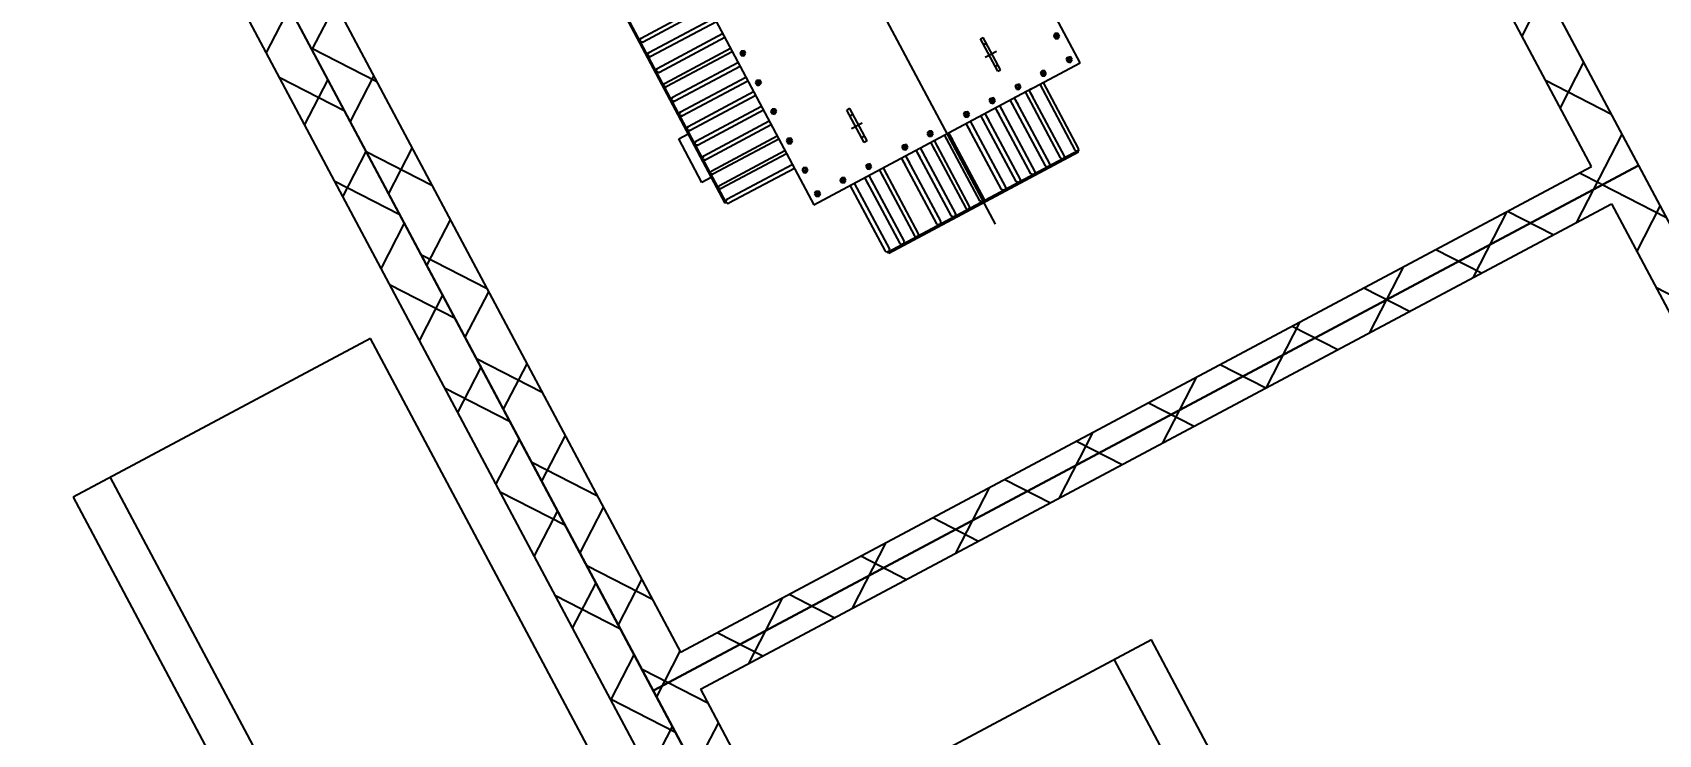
# Model space of a CAD drawing. Extents: x 5370511 to 5386565, y 1010429 to 1053793.
# Drawn here: x 5379987.7 to 5379995.42, y 1040733.8 to 1040737.13 of the extents above; entities that cross this region are included whole.
import ezdxf
from ezdxf import colors
from ezdxf.entities.mleader import LeaderData, LeaderLine
from ezdxf.math import Vec2, Vec3

# ---------------------------------------------------------------- set-up
doc = ezdxf.new("R2010")
doc.units = 0
doc.layers.get('0').update_dxf_attribs({"linetype": 'CONTINUOUS'})
doc.layers.add('ЭС (тонкий)', color=7, linetype='CONTINUOUS', lineweight=25)
doc.layers.add('ЭС сети', color=1, linetype='CONTINUOUS', lineweight=50)
doc.styles.add('ГОСТ_НИПИ', font='gost_nipi.shx', dxfattribs={"oblique": 15})

# ---------------------------------------------------------------- blocks, each defined once
blk = doc.blocks.new('A$C277B5DBA')
blk.add_line((0, 33.865495398235), (0, -1.151374571691122))
for points in [[(-7.161476594470756, 3.716365231989563), (-7.161476594470727, 30.68098132412837)], [(7.161476594471281, 30.68098132412837), (7.161476594471281, 3.716365231989563)], [(10.80017255297614, 28.60737604109432), (10.80017255297611, 5.766135971540372)], [(10.84798426485199, 28.60737604109432), (10.84798426485193, 5.766135971540372)], [(10.68064327328636, 14.55303895142931), (7.161476594471281, 14.55303895142931)], [(7.161476594471281, 14.33852806008094), (10.68064327328636, 14.33852806008094)], [(10.68064327328636, 14.55303895142931), (10.80017255297611, 14.48153532097997)], [(10.75236084110014, 14.50536986446307), (10.68064327328636, 14.55303895142931)], [(10.68064327328636, 14.33852806008094), (10.80017255297611, 14.41003169053045)], [(10.75236084110014, 14.38619714704729), (10.68064327328636, 14.33852806008094)], [(10.80017255297611, 14.41003169053045), (10.75236084110014, 14.50536986446307)], [(10.80017255297611, 14.48153532097997), (10.75236084110014, 14.38619714704729)], [(10.68064327328636, 13.76649901648532), (7.161476594471281, 13.76649901648532)], [(7.161476594471281, 13.55198812513701), (10.68064327328636, 13.55198812513701)], [(10.68064327328636, 13.76649901648532), (10.80017255297611, 13.69499538603595)], [(10.75236084110014, 13.71882992951905), (10.68064327328636, 13.76649901648532)], [(10.68064327328636, 13.55198812513701), (10.80017255297611, 13.62349175558644)], [(10.75236084110014, 13.59965721210327), (10.68064327328636, 13.55198812513701)], [(10.80017255297611, 13.62349175558644), (10.75236084110014, 13.71882992951905)], [(10.80017255297611, 13.69499538603595), (10.75236084110014, 13.59965721210327)], [(10.68064327328636, 12.91649901648541), (7.161476594471281, 12.91649901648541)], [(7.161476594471281, 12.70198812513704), (10.68064327328636, 12.70198812513704)], [(10.68064327328636, 12.91649901648541), (10.80017255297611, 12.84499538603593)], [(10.75236084110014, 12.86882992951909), (10.68064327328636, 12.91649901648541)], [(10.68064327328636, 12.70198812513704), (10.80017255297611, 12.77349175558647)], [(10.75236084110014, 12.74965721210334), (10.68064327328636, 12.70198812513704)], [(10.80017255297611, 12.77349175558647), (10.75236084110014, 12.86882992951909)], [(10.80017255297611, 12.84499538603593), (10.75236084110014, 12.74965721210334)], [(6.635547763836513, 11.70093729884466), (6.778982899464182, 11.77244092929411)], [(6.635547763836513, 11.58176458142902), (6.635547763836513, 11.70093729884466)], [(6.778982899464182, 11.51026095097959), (6.635547763836513, 11.58176458142902)], [(6.683359475712535, 11.70093729884466), (6.778982899464182, 11.77244092929411)], [(6.683359475712535, 11.58176458142902), (6.683359475712535, 11.70093729884466)], [(6.683359475712535, 11.65326821187848), (6.755077043526256, 11.70093729884466)], [(6.778982899464182, 11.58176458142902), (6.683359475712535, 11.65326821187848)], [(6.778982899464182, 11.53409549446267), (6.683359475712535, 11.58176458142902)], [(6.707265331650291, 11.65326821187848), (6.755077043526256, 11.70093729884466)], [(6.778982899464182, 11.58176458142902), (6.707265331650291, 11.65326821187848)], [(6.755077043526256, 11.70093729884466), (6.826794611340006, 11.70093729884466)], [(6.755077043526256, 11.70093729884466), (6.826794611340006, 11.70093729884466)], [(6.778982899464182, 11.77244092929411), (6.874606323215886, 11.70093729884466)], [(6.778982899464182, 11.77244092929411), (6.874606323215886, 11.70093729884466)], [(6.826794611340006, 11.65326821187848), (6.778982899464182, 11.58176458142902)], [(6.874606323215886, 11.58176458142902), (6.778982899464182, 11.53409549446267)], [(6.874606323215886, 11.58176458142902), (6.778982899464182, 11.51026095097959)], [(6.826794611340006, 11.70093729884466), (6.826794611340006, 11.65326821187848)], [(6.826794611340006, 11.70093729884466), (6.850700467278074, 11.65326821187848)], [(6.874606323215886, 11.70093729884466), (6.874606323215886, 11.58176458142902)], [(6.874606323215886, 11.70093729884466), (6.874606323215886, 11.58176458142902)], [(10.68064327328636, 12.12995908154142), (7.161476594471281, 12.12995908154142)], [(7.161476594471281, 11.93928273367624), (10.68064327328636, 11.93928273367624)], [(10.68064327328636, 12.12995908154142), (10.80017255297611, 12.08228999457518)], [(10.75236084110014, 12.12995908154142), (10.68064327328636, 12.12995908154142)], [(10.68064327328636, 11.93928273367624), (10.80017255297611, 11.98695182064251)], [(10.75236084110014, 11.93928273367624), (10.68064327328636, 11.93928273367624)], [(10.80017255297611, 11.98695182064251), (10.75236084110014, 12.12995908154142)], [(10.80017255297611, 12.08228999457518), (10.75236084110014, 11.93928273367624)], [(10.68064327328636, 11.36725369008062), (7.161476594471281, 11.36725369008062)], [(7.161476594471281, 11.15274279873226), (10.68064327328636, 11.15274279873226)], [(10.68064327328636, 11.36725369008062), (10.80017255297611, 11.29575005963111)], [(10.75236084110014, 11.34341914659741), (10.68064327328636, 11.36725369008062)], [(10.68064327328636, 11.15274279873226), (10.80017255297611, 11.2242464291818)], [(10.75236084110014, 11.20041188569852), (10.68064327328636, 11.15274279873226)], [(10.80017255297611, 11.2242464291818), (10.75236084110014, 11.34341914659741)], [(10.80017255297611, 11.29575005963111), (10.75236084110014, 11.20041188569852)], [(6.635547763836513, 10.12785742895679), (6.778982899464182, 10.19936105940634)], [(6.635547763836513, 9.98485016805791), (6.635547763836513, 10.12785742895679)], [(6.683359475712535, 10.12785742895679), (6.778982899464182, 10.19936105940634)], [(6.683359475712535, 10.03251925502432), (6.683359475712535, 10.12785742895679)], [(6.683359475712535, 10.05635379850734), (6.755077043526256, 10.12785742895679)], [(6.778982899464182, 9.98485016805791), (6.683359475712535, 10.05635379850734)], [(6.707265331650291, 10.05635379850734), (6.755077043526256, 10.12785742895679)], [(6.778982899464182, 10.03251925502432), (6.707265331650291, 10.05635379850734)], [(6.755077043526256, 10.12785742895679), (6.826794611340006, 10.12785742895679)], [(6.755077043526256, 10.12785742895679), (6.826794611340006, 10.12785742895679)], [(6.778982899464182, 10.19936105940634), (6.874606323215886, 10.12785742895679)], [(6.778982899464182, 10.19936105940634), (6.874606323215886, 10.12785742895679)], [(6.826794611340006, 10.05635379850734), (6.778982899464182, 10.03251925502432)], [(6.826794611340006, 10.12785742895679), (6.826794611340006, 10.05635379850734)], [(6.826794611340006, 10.12785742895679), (6.850700467278074, 10.05635379850734)], [(6.874606323215886, 10.12785742895679), (6.874606323215886, 10.03251925502432)], [(6.874606323215886, 10.12785742895679), (6.874606323215886, 9.98485016805791)], [(10.68064327328636, 10.58071375513669), (7.161476594471281, 10.58071375513669)], [(7.161476594471281, 10.36620286378838), (10.68064327328636, 10.36620286378838)], [(10.68064327328636, 10.58071375513669), (10.80017255297611, 10.50921012468732)], [(10.75236084110014, 10.53304466817048), (10.68064327328636, 10.58071375513669)], [(10.68064327328636, 10.36620286378838), (10.80017255297611, 10.43770649423772)], [(10.75236084110014, 10.41387195075459), (10.68064327328636, 10.36620286378838)], [(10.80017255297611, 10.43770649423772), (10.75236084110014, 10.53304466817048)], [(10.80017255297611, 10.50921012468732), (10.75236084110014, 10.41387195075459)], [(6.778982899464182, 9.937181081091616), (6.635547763836513, 9.98485016805791)], [(6.778982899464182, 9.96101562457472), (6.683359475712535, 10.03251925502432)], [(6.874606323215886, 10.03251925502432), (6.778982899464182, 9.96101562457472)], [(6.874606323215886, 9.98485016805791), (6.778982899464182, 9.937181081091616)], [(10.68064327328636, 9.794173820192732), (7.161476594471281, 9.794173820192732)], [(7.161476594471281, 9.579662928844336), (10.68064327328636, 9.579662928844336)], [(10.68064327328636, 9.794173820192732), (10.80017255297611, 9.722670189743305)], [(10.75236084110014, 9.746504733226438), (10.68064327328636, 9.794173820192732)], [(10.68064327328636, 9.579662928844336), (10.80017255297611, 9.651166559293848)], [(10.75236084110014, 9.627332015810573), (10.68064327328636, 9.579662928844336)], [(10.80017255297611, 9.651166559293848), (10.75236084110014, 9.746504733226438)], [(10.80017255297611, 9.722670189743305), (10.75236084110014, 9.627332015810573)], [(10.84798426485193, 9.484324754911775), (10.84798426485193, 7.148539493563142)], [(11.35000723954866, 9.484324754911775), (10.84798426485193, 9.484324754911775)], [(11.35000723954866, 7.148539493563142), (11.35000723954866, 9.484324754911775)], [(6.635547763836513, 8.578612102552064), (6.778982899464182, 8.65011573300152)], [(6.635547763836513, 8.45943938513637), (6.635547763836513, 8.578612102552064)], [(6.683359475712535, 8.554777559068846), (6.778982899464182, 8.626281189518416)], [(6.683359475712535, 8.483273928619504), (6.755077043526256, 8.578612102552064)], [(6.683359475712535, 8.45943938513637), (6.683359475712535, 8.554777559068846)], [(6.707265331650291, 8.483273928619504), (6.755077043526256, 8.554777559068846)], [(6.755077043526256, 8.578612102552064), (6.826794611340006, 8.554777559068846)], [(6.755077043526256, 8.554777559068846), (6.826794611340006, 8.554777559068846)], [(6.778982899464182, 8.65011573300152), (6.874606323215886, 8.578612102552064)], [(6.778982899464182, 8.626281189518416), (6.874606323215886, 8.554777559068846)], [(6.826794611340006, 8.554777559068846), (6.826794611340006, 8.483273928619504)], [(6.826794611340006, 8.554777559068846), (6.850700467278074, 8.507108472102608)], [(6.874606323215886, 8.578612102552064), (6.874606323215886, 8.45943938513637)], [(6.874606323215886, 8.554777559068846), (6.874606323215886, 8.45943938513637)], [(10.68064327328636, 9.007633885248744), (7.161476594471281, 9.007633885248744)], [(7.161476594471281, 8.793122993900518), (10.68064327328636, 8.793122993900518)], [(10.68064327328636, 9.007633885248744), (10.80017255297611, 8.936130254799316)], [(10.75236084110014, 8.959964798282535), (10.68064327328636, 9.007633885248744)], [(10.68064327328636, 8.793122993900518), (10.80017255297611, 8.864626624349917)], [(10.75236084110014, 8.81695753738365), (10.68064327328636, 8.793122993900518)], [(10.80017255297611, 8.864626624349917), (10.75236084110014, 8.959964798282535)], [(10.80017255297611, 8.936130254799316), (10.75236084110014, 8.81695753738365)], [(6.778982899464182, 8.387935754686914), (6.635547763836513, 8.45943938513637)], [(6.778982899464182, 8.411770298170019), (6.683359475712535, 8.483273928619504)], [(6.778982899464182, 8.387935754686914), (6.683359475712535, 8.45943938513637)], [(6.778982899464182, 8.45943938513637), (6.707265331650291, 8.483273928619504)], [(6.826794611340006, 8.483273928619504), (6.778982899464182, 8.45943938513637)], [(6.874606323215886, 8.45943938513637), (6.778982899464182, 8.387935754686914)], [(6.874606323215886, 8.45943938513637), (6.778982899464182, 8.387935754686914)], [(10.68064327328636, 8.221093950304926), (7.161476594471281, 8.221093950304926)], [(7.161476594471281, 8.006583058956501), (10.68064327328636, 8.006583058956501)], [(10.68064327328636, 8.221093950304926), (10.80017255297611, 8.149590319855356)], [(10.75236084110014, 8.173424863338518), (10.68064327328636, 8.221093950304926)], [(10.68064327328636, 8.006583058956501), (10.80017255297611, 8.0780866894059)], [(10.75236084110014, 8.030417602439663), (10.68064327328636, 8.006583058956501)], [(10.80017255297611, 8.0780866894059), (10.75236084110014, 8.173424863338518)], [(10.80017255297611, 8.149590319855356), (10.75236084110014, 8.030417602439663)], [(6.635547763836513, 7.005532232664201), (6.778982899464182, 7.077035863113572)], [(6.635547763836513, 6.862524971765289), (6.635547763836513, 7.005532232664201)], [(6.683359475712535, 7.005532232664201), (6.778982899464182, 7.077035863113572)], [(6.683359475712535, 6.862524971765289), (6.683359475712535, 7.005532232664201)], [(6.683359475712535, 6.910194058731584), (6.755077043526256, 7.005532232664201)], [(6.707265331650291, 6.910194058731584), (6.755077043526256, 6.981697689181125)], [(6.755077043526256, 7.005532232664201), (6.826794611340006, 7.005532232664201)], [(6.755077043526256, 6.981697689181125), (6.826794611340006, 6.981697689181125)], [(6.778982899464182, 7.077035863113572), (6.874606323215886, 7.005532232664201)], [(6.778982899464182, 7.077035863113572), (6.874606323215886, 7.005532232664201)], [(6.826794611340006, 7.005532232664201), (6.850700467278074, 6.934028602214831)], [(6.826794611340006, 6.981697689181125), (6.826794611340006, 6.910194058731584)], [(6.874606323215886, 7.005532232664201), (6.874606323215886, 6.862524971765289)], [(6.874606323215886, 7.005532232664201), (6.874606323215886, 6.862524971765289)], [(10.68064327328636, 7.410719471877776), (7.161476594471281, 7.410719471877776)], [(7.161476594471281, 7.243877667495703), (10.68064327328636, 7.243877667495703)], [(10.68064327328636, 7.410719471877776), (10.80017255297611, 7.386884928394643)], [(10.75236084110014, 7.386884928394643), (10.68064327328636, 7.410719471877776)], [(10.68064327328636, 7.243877667495703), (10.80017255297611, 7.291546754461997)], [(10.75236084110014, 7.243877667495703), (10.68064327328636, 7.243877667495703)], [(10.80017255297611, 7.386884928394643), (10.75236084110014, 7.243877667495703)], [(10.80017255297611, 7.291546754461997), (10.75236084110014, 7.386884928394643)], [(10.84798426485193, 7.148539493563142), (11.35000723954866, 7.148539493563142)], [(-3.671221627531366, 5.194106927944809), (-3.671221627531366, 6.934028602214831)], [(-3.527786491903925, 6.934028602214831), (-3.671221627531366, 6.934028602214831)], [(-3.527786491903925, 6.624179536933816), (-3.671221627531366, 6.624179536933816)], [(-3.527786491903925, 5.194106927944809), (-3.527786491903925, 6.934028602214831)], [(3.50388063596634, 5.194106927944809), (3.50388063596634, 6.934028602214831)], [(3.50388063596634, 6.934028602214831), (3.671221627531963, 6.934028602214831)], [(3.50388063596634, 6.624179536933816), (3.671221627531963, 6.624179536933816)], [(3.671221627531963, 5.194106927944809), (3.671221627531963, 6.934028602214831)], [(6.778982899464182, 6.791021341315805), (6.635547763836513, 6.862524971765289)], [(6.778982899464182, 6.862524971765289), (6.683359475712535, 6.910194058731584)], [(6.778982899464182, 6.791021341315805), (6.683359475712535, 6.862524971765289)], [(6.778982899464182, 6.862524971765289), (6.707265331650291, 6.910194058731584)], [(6.826794611340006, 6.910194058731584), (6.778982899464182, 6.862524971765289)], [(6.874606323215886, 6.862524971765289), (6.778982899464182, 6.791021341315805)], [(6.874606323215886, 6.862524971765289), (6.778982899464182, 6.791021341315805)], [(10.68064327328636, 6.624179536933816), (7.161476594471281, 6.624179536933816)], [(7.161476594471281, 6.4573377325518), (10.68064327328636, 6.4573377325518)], [(10.68064327328636, 6.624179536933816), (10.80017255297611, 6.600344993450712)], [(10.75236084110014, 6.505006819518179), (10.68064327328636, 6.4573377325518)], [(10.80017255297611, 6.600344993450712), (10.75236084110014, 6.505006819518179)], [(-6.898512179153215, 5.432452362776367), (-6.755077043525816, 5.503955993225652)], [(-6.898512179153215, 5.289445101877426), (-6.898512179153215, 5.432452362776367)], [(-6.850700467277491, 5.432452362776367), (-6.755077043525816, 5.503955993225652)], [(-6.850700467277491, 5.337114188843636), (-6.850700467277491, 5.432452362776367)], [(-6.826794611339594, 5.360948732326882), (-6.802888755401639, 5.432452362776367)], [(-6.826794611339594, 5.360948732326882), (-6.802888755401639, 5.432452362776367)], [(-6.802888755401639, 5.432452362776367), (-6.731171187587734, 5.432452362776367)], [(-6.802888755401639, 5.432452362776367), (-6.68335947571191, 5.432452362776367)], [(-6.755077043525816, 5.503955993225652), (-6.659453619774013, 5.432452362776367)], [(-6.755077043525816, 5.503955993225652), (-6.659453619774013, 5.432452362776367)], [(-6.731171187587734, 5.432452362776367), (-6.68335947571191, 5.360948732326882)], [(-6.68335947571191, 5.432452362776367), (-6.68335947571191, 5.360948732326882)], [(-6.659453619774013, 5.432452362776367), (-6.659453619774013, 5.337114188843636)], [(-6.659453619774013, 5.432452362776367), (-6.659453619774013, 5.289445101877426)], [(-3.91028018691091, 6.052150493338281), (-3.312633788462364, 6.052150493338281)], [(-3.527786491903925, 5.456286906259415), (-3.671221627531366, 5.456286906259415)], [(3.312633788462762, 6.052150493338281), (3.886374330973325, 6.052150493338281)], [(3.50388063596634, 5.456286906259415), (3.671221627531963, 5.456286906259415)], [(6.635547763836513, 5.432452362776367), (6.778982899464182, 5.503955993225652)], [(6.635547763836513, 5.289445101877426), (6.635547763836513, 5.432452362776367)], [(6.683359475712535, 5.432452362776367), (6.778982899464182, 5.503955993225652)], [(6.683359475712535, 5.337114188843636), (6.683359475712535, 5.432452362776367)], [(6.683359475712535, 5.360948732326882), (6.755077043526256, 5.432452362776367)], [(6.707265331650291, 5.360948732326882), (6.755077043526256, 5.432452362776367)], [(6.755077043526256, 5.432452362776367), (6.826794611340006, 5.432452362776367)], [(6.755077043526256, 5.432452362776367), (6.826794611340006, 5.432452362776367)], [(6.778982899464182, 5.503955993225652), (6.874606323215886, 5.432452362776367)], [(6.778982899464182, 5.503955993225652), (6.874606323215886, 5.432452362776367)], [(6.826794611340006, 5.432452362776367), (6.826794611340006, 5.360948732326882)], [(6.826794611340006, 5.432452362776367), (6.850700467278074, 5.360948732326882)], [(6.874606323215886, 5.432452362776367), (6.874606323215886, 5.337114188843636)], [(6.874606323215886, 5.432452362776367), (6.874606323215886, 5.289445101877426)], [(10.68064327328636, 5.885308688956066), (7.161476594471281, 5.885308688956066)], [(7.161476594471281, 5.670797797607811), (10.68064327328636, 5.670797797607811)], [(10.68064327328636, 5.885308688956066), (10.80017255297611, 5.813805058506752)], [(10.75236084110014, 5.694632341091001), (10.68064327328636, 5.670797797607811)], [(10.80017255297611, 5.813805058506752), (10.75236084110014, 5.694632341091001)], [(10.84798426485193, 5.766135971540372), (10.80017255297611, 5.766135971540372)], [(-6.755077043525816, 5.217941471427999), (-6.898512179153215, 5.289445101877426)], [(-6.755077043525816, 5.265610558394265), (-6.850700467277491, 5.337114188843636)], [(-6.755077043525816, 5.337114188843636), (-6.826794611339594, 5.360948732326882)], [(-6.755077043525816, 5.289445101877426), (-6.826794611339594, 5.360948732326882)], [(-6.68335947571191, 5.360948732326882), (-6.755077043525816, 5.337114188843636)], [(-6.659453619774013, 5.337114188843636), (-6.755077043525816, 5.265610558394265)], [(-6.659453619774013, 5.289445101877426), (-6.755077043525816, 5.217941471427999)], [(-3.527786491903925, 5.194106927944809), (-3.671221627531366, 5.194106927944809)], [(3.50388063596634, 5.194106927944809), (3.671221627531963, 5.194106927944809)], [(6.778982899464182, 5.217941471427999), (6.635547763836513, 5.289445101877426)], [(6.778982899464182, 5.289445101877426), (6.683359475712535, 5.360948732326882)], [(6.778982899464182, 5.265610558394265), (6.683359475712535, 5.337114188843636)], [(6.778982899464182, 5.337114188843636), (6.707265331650291, 5.360948732326882)], [(6.826794611340006, 5.360948732326882), (6.778982899464182, 5.337114188843636)], [(6.874606323215886, 5.337114188843636), (6.778982899464182, 5.265610558394265)], [(6.874606323215886, 5.289445101877426), (6.778982899464182, 5.217941471427999)], [(-6.898512179153215, 4.169221558169319), (-6.755077043525816, 4.216890645135642)], [(-6.898512179153215, 4.026214297270435), (-6.898512179153215, 4.169221558169319)], [(-6.755077043525816, 3.954710666820979), (-6.898512179153215, 4.026214297270435)], [(-6.850700467277491, 4.169221558169319), (-6.755077043525816, 4.216890645135642)], [(-6.850700467277491, 4.026214297270435), (-6.850700467277491, 4.169221558169319)], [(-6.755077043525816, 3.978545210304226), (-6.850700467277491, 4.026214297270435)], [(-6.826794611339594, 4.097717927719977), (-6.802888755401639, 4.169221558169319)], [(-6.826794611339594, 4.097717927719977), (-6.802888755401639, 4.169221558169319)], [(-6.755077043525816, 4.026214297270435), (-6.826794611339594, 4.097717927719977)], [(-6.755077043525816, 4.026214297270435), (-6.826794611339594, 4.097717927719977)], [(-6.802888755401639, 4.169221558169319), (-6.731171187587734, 4.169221558169319)], [(-6.802888755401639, 4.169221558169319), (-6.68335947571191, 4.169221558169319)], [(-6.755077043525816, 4.216890645135642), (-6.659453619774013, 4.169221558169319)], [(-6.755077043525816, 4.216890645135642), (-6.659453619774013, 4.169221558169319)], [(-6.68335947571191, 4.097717927719977), (-6.755077043525816, 4.026214297270435)], [(-6.659453619774013, 4.026214297270435), (-6.755077043525816, 3.978545210304226)], [(-6.659453619774013, 4.026214297270435), (-6.755077043525816, 3.954710666820979)], [(-6.731171187587734, 4.169221558169319), (-6.68335947571191, 4.097717927719977)], [(-6.68335947571191, 4.169221558169319), (-6.68335947571191, 4.097717927719977)], [(-6.659453619774013, 4.169221558169319), (-6.659453619774013, 4.026214297270435)], [(-6.659453619774013, 4.169221558169319), (-6.659453619774013, 4.026214297270435)], [(-5.5119725347528, 4.169221558169319), (-5.392443255063228, 4.216890645135642)], [(-5.5119725347528, 4.026214297270435), (-5.5119725347528, 4.169221558169319)], [(-5.392443255063228, 3.954710666820979), (-5.5119725347528, 4.026214297270435)], [(-5.488066678814917, 4.169221558169319), (-5.392443255063228, 4.216890645135642)], [(-5.488066678814917, 4.026214297270435), (-5.488066678814917, 4.169221558169319)], [(-5.392443255063228, 3.978545210304226), (-5.488066678814917, 4.026214297270435)], [(-5.440254966939023, 4.097717927719977), (-5.416349111001125, 4.169221558169319)], [(-5.440254966939023, 4.097717927719977), (-5.416349111001125, 4.169221558169319)], [(-5.392443255063228, 4.026214297270435), (-5.440254966939023, 4.097717927719977)], [(-5.392443255063228, 4.026214297270435), (-5.440254966939023, 4.097717927719977)], [(-5.416349111001125, 4.169221558169319), (-5.344631543187319, 4.169221558169319)], [(-5.416349111001125, 4.169221558169319), (-5.32072568724945, 4.169221558169319)], [(-5.392443255063228, 4.216890645135642), (-5.272913975373541, 4.169221558169319)], [(-5.392443255063228, 4.216890645135642), (-5.272913975373541, 4.169221558169319)], [(-5.32072568724945, 4.097717927719977), (-5.392443255063228, 4.026214297270435)], [(-5.272913975373541, 4.026214297270435), (-5.392443255063228, 3.978545210304226)], [(-5.272913975373541, 4.026214297270435), (-5.392443255063228, 3.954710666820979)], [(-5.344631543187319, 4.169221558169319), (-5.32072568724945, 4.097717927719977)], [(-5.32072568724945, 4.169221558169319), (-5.32072568724945, 4.097717927719977)], [(-5.272913975373541, 4.169221558169319), (-5.272913975373541, 4.026214297270435)], [(-5.272913975373541, 4.169221558169319), (-5.272913975373541, 4.026214297270435)], [(-4.149338746290226, 4.169221558169319), (-4.005903610662614, 4.216890645135642)], [(-4.149338746290226, 4.026214297270435), (-4.149338746290226, 4.169221558169319)], [(-4.005903610662614, 3.954710666820979), (-4.149338746290226, 4.026214297270435)], [(-4.101527034414374, 4.169221558169319), (-4.005903610662614, 4.216890645135642)], [(-4.101527034414374, 4.026214297270435), (-4.101527034414374, 4.169221558169319)], [(-4.005903610662614, 3.978545210304226), (-4.101527034414374, 4.026214297270435)], [(-4.077621178476534, 4.097717927719977), (-4.029809466600597, 4.169221558169319)], [(-4.077621178476534, 4.097717927719977), (-4.029809466600597, 4.169221558169319)], [(-4.005903610662614, 4.026214297270435), (-4.077621178476534, 4.097717927719977)], [(-4.005903610662614, 4.026214297270435), (-4.077621178476534, 4.097717927719977)], [(-4.029809466600597, 4.169221558169319), (-3.95809189878679, 4.169221558169319)], [(-4.029809466600597, 4.169221558169319), (-3.934186042848722, 4.169221558169319)], [(-4.005903610662614, 4.216890645135642), (-3.91028018691091, 4.169221558169319)], [(-4.005903610662614, 4.216890645135642), (-3.91028018691091, 4.169221558169319)], [(-3.934186042848722, 4.097717927719977), (-4.005903610662614, 4.026214297270435)], [(-3.91028018691091, 4.026214297270435), (-4.005903610662614, 3.978545210304226)], [(-3.91028018691091, 4.026214297270435), (-4.005903610662614, 3.954710666820979)], [(-3.95809189878679, 4.169221558169319), (-3.934186042848722, 4.097717927719977)], [(-3.934186042848722, 4.169221558169319), (-3.934186042848722, 4.097717927719977)], [(-3.91028018691091, 4.169221558169319), (-3.91028018691091, 4.026214297270435)], [(-3.91028018691091, 4.169221558169319), (-3.91028018691091, 4.026214297270435)], [(-2.762799101889783, 4.169221558169319), (-2.619363966262114, 4.216890645135642)], [(-2.762799101889783, 4.026214297270435), (-2.762799101889783, 4.169221558169319)], [(-2.619363966262114, 3.954710666820979), (-2.762799101889783, 4.026214297270435)], [(-2.7388932459518, 4.169221558169319), (-2.619363966262114, 4.216890645135642)], [(-2.7388932459518, 4.026214297270435), (-2.7388932459518, 4.169221558169319)], [(-2.619363966262114, 3.978545210304226), (-2.7388932459518, 4.026214297270435)], [(-2.691081534075835, 4.097717927719977), (-2.667175678138022, 4.169221558169319)], [(-2.691081534075835, 4.097717927719977), (-2.667175678138022, 4.169221558169319)], [(-2.619363966262114, 4.026214297270435), (-2.691081534075835, 4.097717927719977)], [(-2.619363966262114, 4.026214297270435), (-2.691081534075835, 4.097717927719977)], [(-2.667175678138022, 4.169221558169319), (-2.595458110324188, 4.169221558169319)], [(-2.667175678138022, 4.169221558169319), (-2.595458110324188, 4.169221558169319)], [(-2.619363966262114, 4.216890645135642), (-2.523740542510353, 4.169221558169319)], [(-2.619363966262114, 4.216890645135642), (-2.523740542510353, 4.169221558169319)], [(-2.547646398448165, 4.097717927719977), (-2.619363966262114, 4.026214297270435)], [(-2.523740542510353, 4.026214297270435), (-2.619363966262114, 3.978545210304226)], [(-2.523740542510353, 4.026214297270435), (-2.619363966262114, 3.954710666820979)], [(-2.595458110324188, 4.169221558169319), (-2.547646398448165, 4.097717927719977)], [(-2.595458110324188, 4.169221558169319), (-2.547646398448165, 4.097717927719977)], [(-2.523740542510353, 4.169221558169319), (-2.523740542510353, 4.026214297270435)], [(-2.523740542510353, 4.169221558169319), (-2.523740542510353, 4.026214297270435)], [(-1.376259457489226, 4.169221558169319), (-1.232824321861557, 4.216890645135642)], [(-1.376259457489226, 4.026214297270435), (-1.376259457489226, 4.169221558169319)], [(-1.232824321861557, 3.954710666820979), (-1.376259457489226, 4.026214297270435)], [(-1.352353601551272, 4.169221558169319), (-1.232824321861557, 4.216890645135642)], [(-1.352353601551272, 4.026214297270435), (-1.352353601551272, 4.169221558169319)], [(-1.232824321861557, 3.978545210304226), (-1.352353601551272, 4.026214297270435)], [(-1.304541889675306, 4.097717927719977), (-1.280636033737466, 4.169221558169319)], [(-1.304541889675306, 4.097717927719977), (-1.280636033737466, 4.169221558169319)], [(-1.232824321861557, 4.026214297270435), (-1.304541889675306, 4.097717927719977)], [(-1.232824321861557, 4.026214297270435), (-1.304541889675306, 4.097717927719977)], [(-1.280636033737466, 4.169221558169319), (-1.208918465923631, 4.169221558169319)], [(-1.280636033737466, 4.169221558169319), (-1.208918465923631, 4.169221558169319)], [(-1.232824321861557, 4.216890645135642), (-1.137200898109796, 4.169221558169319)], [(-1.232824321861557, 4.216890645135642), (-1.137200898109796, 4.169221558169319)], [(-1.161106754047637, 4.097717927719977), (-1.232824321861557, 4.026214297270435)], [(-1.137200898109796, 4.026214297270435), (-1.232824321861557, 3.978545210304226)], [(-1.137200898109796, 4.026214297270435), (-1.232824321861557, 3.954710666820979)], [(-1.208918465923631, 4.169221558169319), (-1.161106754047637, 4.097717927719977)], [(-1.208918465923631, 4.169221558169319), (-1.161106754047637, 4.097717927719977)], [(-1.137200898109796, 4.169221558169319), (-1.137200898109796, 4.026214297270435)], [(-1.137200898109796, 4.169221558169319), (-1.137200898109796, 4.026214297270435)], [(0.5737405425108761, 4.169221558169319), (0.6932698222004774, 4.216890645135642)], [(0.5737405425108761, 4.026214297270435), (0.5737405425108761, 4.169221558169319)], [(0.6932698222004774, 3.954710666820979), (0.5737405425108761, 4.026214297270435)], [(0.5976463984488589, 4.169221558169319), (0.6932698222004774, 4.216890645135642)], [(0.5976463984488589, 4.026214297270435), (0.5976463984488589, 4.169221558169319)], [(0.6932698222004774, 3.978545210304226), (0.5976463984488589, 4.026214297270435)], [(0.6215522543865291, 4.097717927719977), (0.6693639662624662, 4.169221558169319)], [(0.6215522543865291, 4.097717927719977), (0.6693639662624662, 4.169221558169319)], [(0.6932698222004774, 4.026214297270435), (0.6215522543865291, 4.097717927719977)], [(0.6932698222004774, 4.026214297270435), (0.6215522543865291, 4.097717927719977)], [(0.6693639662624662, 4.169221558169319), (0.7410815340764714, 4.169221558169319)], [(0.6693639662624662, 4.169221558169319), (0.7410815340764714, 4.169221558169319)], [(0.6932698222004774, 4.216890645135642), (0.8127991018901923, 4.169221558169319)], [(0.6932698222004774, 4.216890645135642), (0.8127991018901923, 4.169221558169319)], [(0.7649873900141699, 4.097717927719977), (0.6932698222004774, 4.026214297270435)], [(0.8127991018901923, 4.026214297270435), (0.6932698222004774, 3.978545210304226)], [(0.8127991018901923, 4.026214297270435), (0.6932698222004774, 3.954710666820979)], [(0.7410815340764714, 4.169221558169319), (0.7649873900141699, 4.097717927719977)], [(0.7410815340764714, 4.169221558169319), (0.7649873900141699, 4.097717927719977)], [(0.8127991018901923, 4.169221558169319), (0.8127991018901923, 4.026214297270435)], [(0.8127991018901923, 4.169221558169319), (0.8127991018901923, 4.026214297270435)], [(1.936374330973365, 4.169221558169319), (2.079809466601034, 4.216890645135642)], [(1.936374330973365, 4.026214297270435), (1.936374330973365, 4.169221558169319)], [(2.079809466601034, 3.954710666820979), (1.936374330973365, 4.026214297270435)], [(1.960280186911319, 4.169221558169319), (2.079809466601034, 4.216890645135642)], [(1.960280186911319, 4.026214297270435), (1.960280186911319, 4.169221558169319)], [(2.079809466601034, 3.978545210304226), (1.960280186911319, 4.026214297270435)], [(2.008091898787285, 4.097717927719977), (2.031997754725126, 4.169221558169319)], [(2.008091898787285, 4.097717927719977), (2.031997754725126, 4.169221558169319)], [(2.079809466601034, 4.026214297270435), (2.008091898787285, 4.097717927719977)], [(2.079809466601034, 4.026214297270435), (2.008091898787285, 4.097717927719977)], [(2.031997754725126, 4.169221558169319), (2.10371532253896, 4.169221558169319)], [(2.031997754725126, 4.169221558169319), (2.10371532253896, 4.169221558169319)], [(2.079809466601034, 4.216890645135642), (2.175432890352766, 4.169221558169319)], [(2.079809466601034, 4.216890645135642), (2.175432890352766, 4.169221558169319)], [(2.151527034414954, 4.097717927719977), (2.079809466601034, 4.026214297270435)], [(2.175432890352766, 4.026214297270435), (2.079809466601034, 3.978545210304226)], [(2.175432890352766, 4.026214297270435), (2.079809466601034, 3.954710666820979)], [(2.10371532253896, 4.169221558169319), (2.151527034414954, 4.097717927719977)], [(2.10371532253896, 4.169221558169319), (2.151527034414954, 4.097717927719977)], [(2.175432890352766, 4.169221558169319), (2.175432890352766, 4.026214297270435)], [(2.175432890352766, 4.169221558169319), (2.175432890352766, 4.026214297270435)], [(3.886374330973325, 4.169221558169319), (4.029809466601108, 4.216890645135642)], [(3.886374330973325, 4.026214297270435), (3.886374330973325, 4.169221558169319)], [(4.029809466601108, 3.954710666820979), (3.886374330973325, 4.026214297270435)], [(3.934186042849234, 4.169221558169319), (4.029809466601108, 4.216890645135642)], [(3.934186042849234, 4.026214297270435), (3.934186042849234, 4.169221558169319)], [(4.029809466601108, 3.978545210304226), (3.934186042849234, 4.026214297270435)], [(3.958091898786961, 4.097717927719977), (3.981997754725114, 4.169221558169319)], [(3.958091898786961, 4.097717927719977), (3.981997754725114, 4.169221558169319)], [(4.029809466601108, 4.026214297270435), (3.958091898786961, 4.097717927719977)], [(4.029809466601108, 4.026214297270435), (3.958091898786961, 4.097717927719977)], [(3.981997754725114, 4.169221558169319), (4.053715322539034, 4.169221558169319)], [(3.981997754725114, 4.169221558169319), (4.053715322539034, 4.169221558169319)], [(4.029809466601108, 4.216890645135642), (4.125432890352698, 4.169221558169319)], [(4.029809466601108, 4.216890645135642), (4.125432890352698, 4.169221558169319)], [(4.053715322539034, 4.097717927719977), (4.029809466601108, 4.026214297270435)], [(4.125432890352698, 4.026214297270435), (4.029809466601108, 3.978545210304226)], [(4.125432890352698, 4.026214297270435), (4.029809466601108, 3.954710666820979)], [(4.053715322539034, 4.169221558169319), (4.053715322539034, 4.097717927719977)], [(4.053715322539034, 4.169221558169319), (4.101527034414886, 4.097717927719977)], [(4.125432890352698, 4.169221558169319), (4.125432890352698, 4.026214297270435)], [(4.125432890352698, 4.169221558169319), (4.125432890352698, 4.026214297270435)], [(5.272913975373882, 4.169221558169319), (5.392443255063768, 4.216890645135642)], [(5.272913975373882, 4.026214297270435), (5.272913975373882, 4.169221558169319)], [(5.392443255063768, 3.954710666820979), (5.272913975373882, 4.026214297270435)], [(5.296819831311808, 4.169221558169319), (5.392443255063768, 4.216890645135642)], [(5.296819831311808, 4.026214297270435), (5.296819831311808, 4.169221558169319)], [(5.392443255063768, 3.978545210304226), (5.296819831311808, 4.026214297270435)], [(5.344631543187774, 4.097717927719977), (5.368537399125643, 4.169221558169319)], [(5.344631543187774, 4.097717927719977), (5.368537399125643, 4.169221558169319)], [(5.392443255063768, 4.026214297270435), (5.344631543187774, 4.097717927719977)], [(5.392443255063768, 4.026214297270435), (5.344631543187774, 4.097717927719977)], [(5.368537399125643, 4.169221558169319), (5.440254966939619, 4.169221558169319)], [(5.368537399125643, 4.169221558169319), (5.440254966939619, 4.169221558169319)], [(5.392443255063768, 4.216890645135642), (5.511972534753255, 4.169221558169319)], [(5.392443255063768, 4.216890645135642), (5.511972534753255, 4.169221558169319)], [(5.440254966939619, 4.097717927719977), (5.392443255063768, 4.026214297270435)], [(5.511972534753255, 4.026214297270435), (5.392443255063768, 3.978545210304226)], [(5.511972534753255, 4.026214297270435), (5.392443255063768, 3.954710666820979)], [(5.440254966939619, 4.169221558169319), (5.440254966939619, 4.097717927719977)], [(5.440254966939619, 4.169221558169319), (5.464160822877403, 4.097717927719977)], [(5.511972534753255, 4.169221558169319), (5.511972534753255, 4.026214297270435)], [(5.511972534753255, 4.169221558169319), (5.511972534753255, 4.026214297270435)], [(6.635547763836513, 4.169221558169319), (6.778982899464182, 4.216890645135642)], [(6.635547763836513, 4.026214297270435), (6.635547763836513, 4.169221558169319)], [(6.778982899464182, 3.954710666820979), (6.635547763836513, 4.026214297270435)], [(6.683359475712535, 4.169221558169319), (6.778982899464182, 4.216890645135642)], [(6.683359475712535, 4.026214297270435), (6.683359475712535, 4.169221558169319)], [(6.683359475712535, 4.097717927719977), (6.755077043526256, 4.169221558169319)], [(6.778982899464182, 4.026214297270435), (6.683359475712535, 4.097717927719977)], [(6.778982899464182, 3.978545210304226), (6.683359475712535, 4.026214297270435)], [(6.707265331650291, 4.097717927719977), (6.755077043526256, 4.169221558169319)], [(6.778982899464182, 4.026214297270435), (6.707265331650291, 4.097717927719977)], [(6.755077043526256, 4.169221558169319), (6.826794611340006, 4.169221558169319)], [(6.755077043526256, 4.169221558169319), (6.826794611340006, 4.169221558169319)], [(6.778982899464182, 4.216890645135642), (6.874606323215886, 4.169221558169319)], [(6.778982899464182, 4.216890645135642), (6.874606323215886, 4.169221558169319)], [(6.826794611340006, 4.097717927719977), (6.778982899464182, 4.026214297270435)], [(6.874606323215886, 4.026214297270435), (6.778982899464182, 3.978545210304226)], [(6.874606323215886, 4.026214297270435), (6.778982899464182, 3.954710666820979)], [(6.826794611340006, 4.169221558169319), (6.826794611340006, 4.097717927719977)], [(6.826794611340006, 4.169221558169319), (6.850700467278074, 4.097717927719977)], [(6.874606323215886, 4.169221558169319), (6.874606323215886, 4.026214297270435)], [(6.874606323215886, 4.169221558169319), (6.874606323215886, 4.026214297270435)], [(-4.412303161607753, 3.716365231989563), (-7.161476594470756, 3.716365231989563)], [(-5.17729055162161, 3.716365231989563), (-5.17729055162161, 0.1668420161431428)], [(-5.009949560055901, 0.1668420161431428), (-5.009949560055901, 3.716365231989563)], [(4.579644153173803, 3.716365231989563), (-4.555738297235365, 3.716365231989563)], [(-4.412303161607753, 3.716365231989563), (-4.412303161607753, 3.335012536259207)], [(-4.412303161607753, 3.716365231989563), (-4.412303161607753, 0.1668420161431428)], [(-4.221056314104061, 3.335012536259207), (-4.221056314104061, 3.716365231989563)], [(-4.221056314104061, 0.1668420161431428), (-4.221056314104061, 3.716365231989563)], [(-3.623409915655628, 3.716365231989563), (-3.623409915655628, 3.335012536259207)], [(-3.623409915655628, 3.716365231989563), (-3.623409915655628, 0.1668420161431428)], [(-3.408257212214124, 3.335012536259207), (-3.408257212214124, 3.716365231989563)], [(-3.408257212214124, 0.1668420161431428), (-3.408257212214124, 3.716365231989563)], [(-2.834516669703504, 3.716365231989563), (-2.834516669703504, 3.335012536259207)], [(-2.834516669703504, 3.716365231989563), (-2.834516669703504, 0.1668420161431428)], [(-2.619363966262114, 3.335012536259207), (-2.619363966262114, 3.716365231989563)], [(-2.619363966262114, 0.1668420161431428), (-2.619363966262114, 3.716365231989563)], [(-2.045623423751493, 3.716365231989563), (-2.045623423751493, 3.335012536259207)], [(-2.045623423751493, 3.716365231989563), (-2.045623423751493, 0.1668420161431428)], [(-1.830470720310075, 3.335012536259207), (-1.830470720310075, 3.716365231989563)], [(-1.830470720310075, 0.1668420161431428), (-1.830470720310075, 3.716365231989563)], [(-1.256730177799454, 3.716365231989563), (-1.256730177799454, 3.335012536259207)], [(-1.256730177799454, 3.716365231989563), (-1.256730177799454, 0.1668420161431428)], [(-1.041577474358036, 3.335012536259207), (-1.041577474358036, 3.716365231989563)], [(-1.041577474358036, 0.1668420161431428), (-1.041577474358036, 3.716365231989563)], [(-0.09562342375153321, 3.716365231989563), (-0.09562342375153321, 3.335012536259207)], [(-0.09562342375153321, 3.716365231989563), (-0.09562342375153321, 0.1668420161431428)], [(0.1195292796898855, 3.335012536259207), (0.1195292796898855, 3.716365231989563)], [(0.1195292796898855, 0.1668420161431428), (0.1195292796898855, 3.716365231989563)], [(0.6932698222004774, 3.716365231989563), (0.6932698222004774, 3.335012536259207)], [(0.6932698222004774, 3.716365231989563), (0.6932698222004774, 0.1668420161431428)], [(0.860610813766101, 3.335012536259207), (0.860610813766101, 3.716365231989563)], [(0.860610813766101, 0.1668420161431428), (0.860610813766101, 3.716365231989563)], [(1.434351356276721, 3.716365231989563), (1.434351356276721, 3.335012536259207)], [(1.434351356276721, 3.716365231989563), (1.434351356276721, 0.1668420161431428)], [(1.649504059718112, 3.335012536259207), (1.649504059718112, 3.716365231989563)], [(1.649504059718112, 0.1668420161431428), (1.649504059718112, 3.716365231989563)], [(2.223244602228732, 3.716365231989563), (2.223244602228732, 3.335012536259207)], [(2.223244602228732, 3.716365231989563), (2.223244602228732, 0.1668420161431428)], [(2.438397305670122, 3.335012536259207), (2.438397305670122, 3.716365231989563)], [(2.438397305670122, 0.1668420161431428), (2.438397305670122, 3.716365231989563)], [(3.43216306815259, 3.716365231989563), (3.43216306815259, 3.335012536259207)], [(3.43216306815259, 3.716365231989563), (3.43216306815259, 0.1668420161431428)], [(3.62340991565614, 3.335012536259207), (3.62340991565614, 3.716365231989563)], [(3.62340991565614, 0.1668420161431428), (3.62340991565614, 3.716365231989563)], [(4.19715045816659, 3.716365231989563), (4.19715045816659, 3.335012536259207)], [(4.19715045816659, 3.716365231989563), (4.19715045816659, 0.1668420161431428)], [(4.41230316160798, 3.335012536259207), (4.41230316160798, 3.716365231989563)], [(4.41230316160798, 0.1668420161431428), (4.41230316160798, 3.716365231989563)], [(7.161476594471281, 3.716365231989563), (4.579644153173803, 3.716365231989563)], [(4.9860437041186, 3.716365231989563), (4.9860437041186, 0.1668420161431428)], [(5.201196407560047, 0.1668420161431428), (5.201196407560047, 3.716365231989563)], [(-5.17729055162161, 0.1668420161431428), (-5.129478839745673, 0.07150384221055361)], [(-5.129478839745673, 0.07150384221055361), (-5.033855415994111, 0.09533838569377195)], [(-5.105572983807889, 0.07150384221055361), (5.105572983808401, 0.07150384221055361)], [(-5.105572983807889, 2.117611259677687e-07), (-5.105572983807889, 0.07150384221055361)], [(-5.105572983807889, 2.117611259677687e-07), (5.105572983808401, 2.117611259677687e-07)], [(-5.033855415994111, 0.09533838569377195), (-5.009949560055901, 0.1668420161431428)], [(-4.412303161607753, 0.1668420161431428), (-4.340585593793804, 0.07150384221055361)], [(-4.340585593793804, 0.07150384221055361), (-4.244962170042072, 0.09533838569377195)], [(-4.244962170042072, 0.09533838569377195), (-4.221056314104061, 0.1668420161431428)], [(-3.623409915655628, 0.1668420161431428), (-3.551692347841822, 0.07150384221055361)], [(-3.551692347841822, 0.07150384221055361), (-3.456068924089976, 0.09533838569377195)], [(-3.456068924089976, 0.09533838569377195), (-3.408257212214124, 0.1668420161431428)], [(-2.834516669703504, 0.1668420161431428), (-2.762799101889783, 0.07150384221055361)], [(-2.762799101889783, 0.07150384221055361), (-2.667175678138022, 0.09533838569377195)], [(-2.667175678138022, 0.09533838569377195), (-2.619363966262114, 0.1668420161431428)], [(-2.045623423751493, 0.1668420161431428), (-1.973905855937772, 0.07150384221055361)], [(-1.973905855937772, 0.07150384221055361), (-1.878282432185983, 0.09533838569377195)], [(-1.878282432185983, 0.09533838569377195), (-1.830470720310075, 0.1668420161431428)], [(-1.256730177799454, 0.1668420161431428), (-1.185012609985733, 0.07150384221055361)], [(-1.185012609985733, 0.07150384221055361), (-1.089389186233944, 0.09533838569377195)], [(-1.089389186233944, 0.09533838569377195), (-1.041577474358036, 0.1668420161431428)], [(-0.09562342375153321, 0.1668420161431428), (-0.02390585593764172, 0.07150384221055361)], [(-0.02390585593764172, 0.07150384221055361), (0.0717175678140336, 0.09533838569377195)], [(0.0717175678140336, 0.09533838569377195), (0.1195292796898855, 0.1668420161431428)], [(0.6932698222004774, 0.1668420161431428), (0.7649873900141699, 0.07150384221055361)], [(0.7649873900141699, 0.07150384221055361), (0.860610813766101, 0.09533838569377195)], [(0.860610813766101, 0.09533838569377195), (0.860610813766101, 0.1668420161431428)], [(1.434351356276721, 0.1668420161431428), (1.506068924090442, 0.07150384221055361)], [(1.506068924090442, 0.07150384221055361), (1.601692347842203, 0.09533838569377195)], [(1.601692347842203, 0.09533838569377195), (1.649504059718112, 0.1668420161431428)], [(2.223244602228732, 0.1668420161431428), (2.294962170042453, 0.07150384221055361)], [(2.294962170042453, 0.07150384221055361), (2.390585593794214, 0.09533838569377195)], [(2.390585593794214, 0.09533838569377195), (2.438397305670122, 0.1668420161431428)], [(3.43216306815259, 0.1668420161431428), (3.479974780028357, 0.07150384221055361)], [(3.479974780028357, 0.07150384221055361), (3.62340991565614, 0.09533838569377195)], [(3.62340991565614, 0.09533838569377195), (3.62340991565614, 0.1668420161431428)], [(4.19715045816659, 0.1668420161431428), (4.268868025980339, 0.07150384221055361)], [(4.268868025980339, 0.07150384221055361), (4.36449144973227, 0.09533838569377195)], [(4.36449144973227, 0.09533838569377195), (4.41230316160798, 0.1668420161431428)], [(4.9860437041186, 0.1668420161431428), (5.057761271932435, 0.07150384221055361)], [(5.057761271932435, 0.07150384221055361), (5.153384695684252, 0.09533838569377195)], [(5.105572983808401, 2.117611259677687e-07), (5.105572983808401, 0.07150384221055361)], [(5.153384695684252, 0.09533838569377195), (5.201196407560047, 0.1668420161431428)]]:
    blk.add_lwpolyline(points)
blk = doc.blocks.new('*U522')
blk.add_blockref('A$C277B5DBA', (0, 0))
blk = doc.blocks.new('*U645')
at = {"layer": 'ЭС (тонкий)', "transparency": 33554687}
h = blk.add_hatch(dxfattribs=at)
h.set_pattern_fill('ANSI37', color=253, angle=79.77202800376043)
h.set_pattern_definition([(124.7720280037604, (389.8221076882319, -736.7669303502602), (-2.608033060492139, -1.810742542544358), []), (214.7720280037603, (389.8221076882319, -736.7669303502602), (1.810742542544358, -2.608033060492139), [])])
h.paths.add_polyline_path([(222.3977735015176, -46.04235934410394), (262.3977735015212, -46.04235934396388), (262.3977735015285, -48.0423593439657), (222.3977735015285, -48.04235934410394)])
h.paths.add_polyline_path([(271.397773499664, -48.04235934393296), (273.3977734996622, -48.04235934392568), (273.3977734998332, -97.04235934392568), (271.397773499835, -97.04235934393296)], flags=17)
h.paths.add_polyline_path([(211.3977735035658, -99.04235934414396), (351.3977734914586, -99.04235934365465), (411.3977734877333, -99.04235934345274), (411.3977734877242, -96.12499739853706), (409.3977734877242, -96.12499739854252), (409.397773487726, -97.0423593434582), (351.3977734914513, -97.04235934365647), (351.3977734912803, -48.04235934365647), (409.397773487555, -48.04235934252506), (409.3977734877242, -96.58367837006813), (411.3977734877242, -96.12499739853706), (411.3977734875514, -46.0423593425196), (298.164321817512, -46.04235934383837), (298.1643218175211, -48.04235934384201), (349.3977734912785, -48.04235934366193), (349.3977734914531, -97.0423593427306), (213.3977735035567, -97.04235934413668), (213.3977735033893, -48.04235934320536), (280.1643218193838, -48.04235934297617), (280.1643218193783, -46.04235934390385), (211.397773503382, -46.042359343209)])
h.paths.add_polyline_path([(401.1258575833069, -46.04235934348367), (360.3977734894104, -46.04235934362737), (360.3977734894213, -48.04235934362373), (401.1258575833087, -48.04235934348549)])
h = blk.add_hatch(dxfattribs=at)
h.set_pattern_fill('ANSI37', color=253, angle=79.77202800376043)
h.set_pattern_definition([(124.7720280037604, (-858.270248284183, 1107.706243992727), (-2.608033060492139, -1.810742542544358), []), (214.7720280037604, (-858.270248284183, 1107.706243992727), (1.810742542544358, -2.608033060492139), [])])
h.paths.add_polyline_path([(249.9257382694811, -152.0404310978874), (249.9455592679003, -150.0404310978863), (269.8373475850601, -150.0416634402352), (269.8373475850601, -150.0423593426069), (289.8373475850592, -150.0423593426078), (376.0178459597444, -150.048241387879), (376.0178459597498, -152.0482427959166)])
h.paths.add_polyline_path([(211.3977735042188, -152.0423593441421), (211.3977735035676, -99.04235934414578), (351.3977734914604, -99.04235934365647), (411.3977734877387, -99.04235934345274), (411.3977734879206, -152.0423593434527), (394.0178459602946, -152.0462621572126), (394.0376669563082, -150.0462623999492), (409.3977734879134, -150.0423593434582), (409.3977734877442, -101.04235934346), (351.3977734914713, -101.042359342727), (213.3977735035749, -101.0423593432054), (213.3977735037167, -142.042359343028), (213.2944953937429, -142.042359343028), (213.2944953937429, -150.042359343028), (231.925738271337, -150.042359343028), (231.9257382713424, -152.0423593450089)])
at = {"layer": 'ЭС (тонкий)', "color": 253, "transparency": 33554687}
for p, q in [((280.1643218193801, -46.04235934390204), (262.397773501523, -46.04235934396388)), ((271.3977734996658, -48.04235934393478), (262.3977735015303, -48.0423593439657)), ((271.3977734998386, -97.04235934393296), (271.3977734996658, -48.04235934393478)), ((273.3977734996658, -48.0423593439275), (280.1643218193892, -48.04235934297253)), ((273.3977734998368, -97.04235934392568), (273.3977734996658, -48.0423593439275)), ((281.3977734960424, -77.04235934390022), (281.3977734956331, -93.0423593438984)), ((291.3977734955768, -77.04235934386566), (281.3977734960424, -77.04235934390022)), ((281.397773495584, -79.0423593429689), (291.3977734960497, -79.04235934386566)), ((213.3977735035621, -97.04235934413668), (271.3977734998386, -97.04235934393296)), ((273.3977734998359, -97.04235934392727), (349.3977734914586, -97.04235934365875)), ((351.3977734914604, -99.04235934365647), (211.3977735035676, -99.04235934414578)), ((213.3977735035749, -101.0423593432054), (351.3977734914713, -101.042359342727)), ((371.4474537654276, -103.0423593443895), (251.3462960196155, -103.0423593425269)), ((251.3462960196155, -103.0423593425269), (251.3462960191498, -119.0423593434582)), ((251.3462960191498, -117.0423593443895), (371.4474537654276, -117.0423593443895)), ((251.3462960191498, -119.0423593434582), (371.4474537654276, -119.0423593434582))]:
    blk.add_line(p, q, dxfattribs=at)
for points in [[(246.1623667599586, -38.54376613982072), (262.4020632271665, -46.04442335458384), (272.4020632189593, -46.04482804725899), (272.3999183477961, -99.04482800385972), (211.3999183977382, -99.04235937853969), (211.4020632689014, -46.04235942193895), (222.4020632599083, -46.04280458388143), (238.6423667661099, -38.54346181092819)], [(300.1620631962385, -46.0459514741267), (350.4020631550763, -46.04798465012914), (350.3999182839132, -99.04798460672987), (272.3999183477961, -99.04482800385972), (272.4020632189593, -46.04482804725899), (280.1620632126239, -46.0451420887764), (296.4023667188255, -38.54579931582134)], [(394.0177733770349, -152.0497498327802), (411.3977733627787, -152.0504531886488), (411.399918233971, -99.0504532320499), (211.3999183977382, -99.04235937853969), (211.397773526546, -152.0423593351386), (231.9177735097426, -152.0431897645083), (248.1574699769506, -159.5438469792714)]]:
    blk.add_lwpolyline(points, dxfattribs=at)
at = {"layer": 'ЭС (тонкий)', "color": 253, "transparency": 33554687, "xscale": -1, "rotation": 90}
blk.add_blockref('*U522', (259.3518411583898, -74.32229632349959), dxfattribs=at)
blk = doc.blocks.new('_None')

msp = doc.modelspace()

# ---------------------------------------------------------------- block references
at = {"layer": 'ЭС сети', "color": 1, "lineweight": 15, "xscale": 0.09999999999999999, "yscale": 0.09999999999999999, "zscale": 0.09999999999999999, "rotation": 298.0491553101125}
msp.add_blockref('*U645', (5379986.584096273, 1040762.701537619), dxfattribs=at)

# ---------------------------------------------------------------- next in the draw order: leaders
ml = msp.add_multileader_mtext('Standard')
ml.set_content('{\\Fgost_ful|c204;\\H1.00002x;2-х ярусная балка \\Pкабельной эстакады\\P\\f@Batang|b0|i0|c204|p18;\\H0.99998x;\\Q0;□\\fMS Shell Dlg 2|b0|i0|c204|p0;\\H0.70833x;\\Q15; \\Fgost_ful|c204;\\H1.4118x;140х140х5}', color=256, style='ГОСТ_НИПИ')
ml.set_leader_properties()
ml.set_arrow_properties(name='NONE')
ml.build(insert=Vec2(0, 0))
ml.multileader.update_dxf_attribs({"text_left_attachment_type": 6, "text_right_attachment_type": 6, "dogleg_length": 0.36})
ctx = ml.context
ctx.base_point, ctx.char_height, ctx.landing_gap_size, ctx.plane_origin, ctx.plane_x_axis, ctx.plane_y_axis = Vec3(5380004.251443097, 1040770.189755749), 3, 0.5, Vec3(5379868.405246147, 1040806.268258186), Vec3(0.4702288900906857, -0.8825444979852755), Vec3(0.8825444979852755, 0.4702288900906857)
ctx.left_attachment, ctx.right_attachment, ctx.text_align_type = 6, 6, 1
notes = []
notes.append((ctx, [(0, (1, 1, 0), (5380004.082160697, 1040770.507471768), (0.4702288900906856, -0.8825444979852755), 0.36, [(2, [(5379979.142594306, 1040776.668047878), (5380000.367819382, 1040797.257666553), (5380044.410585798, 1040779.731318544)], 0, [])])]))
ctx.mtext.insert, ctx.mtext.text_direction, ctx.mtext.rotation, ctx.mtext.alignment, ctx.mtext.flow_direction = Vec3(5380015.287609178, 1040757.132507234), Vec3(0.4702288900906857, -0.8825444979852755), 5.201939092949404, 2, 5
for ctx, leaders in notes:
    for number, flags, end, landing, length, lines in leaders:
        leader = LeaderData()
        leader.index, (leader.has_last_leader_line, leader.has_dogleg_vector, leader.attachment_direction) = number, flags
        leader.last_leader_point, leader.dogleg_vector, leader.dogleg_length = Vec3(end), Vec3(landing), length
        for number, points, colour, breaks in lines:
            line = LeaderLine()
            line.index, line.vertices, line.color, line.breaks = number, Vec3.list(points), colors.encode_raw_color(colour), breaks
            leader.lines.append(line)
        ctx.leaders.append(leader)

doc.saveas('drawing.dxf')
